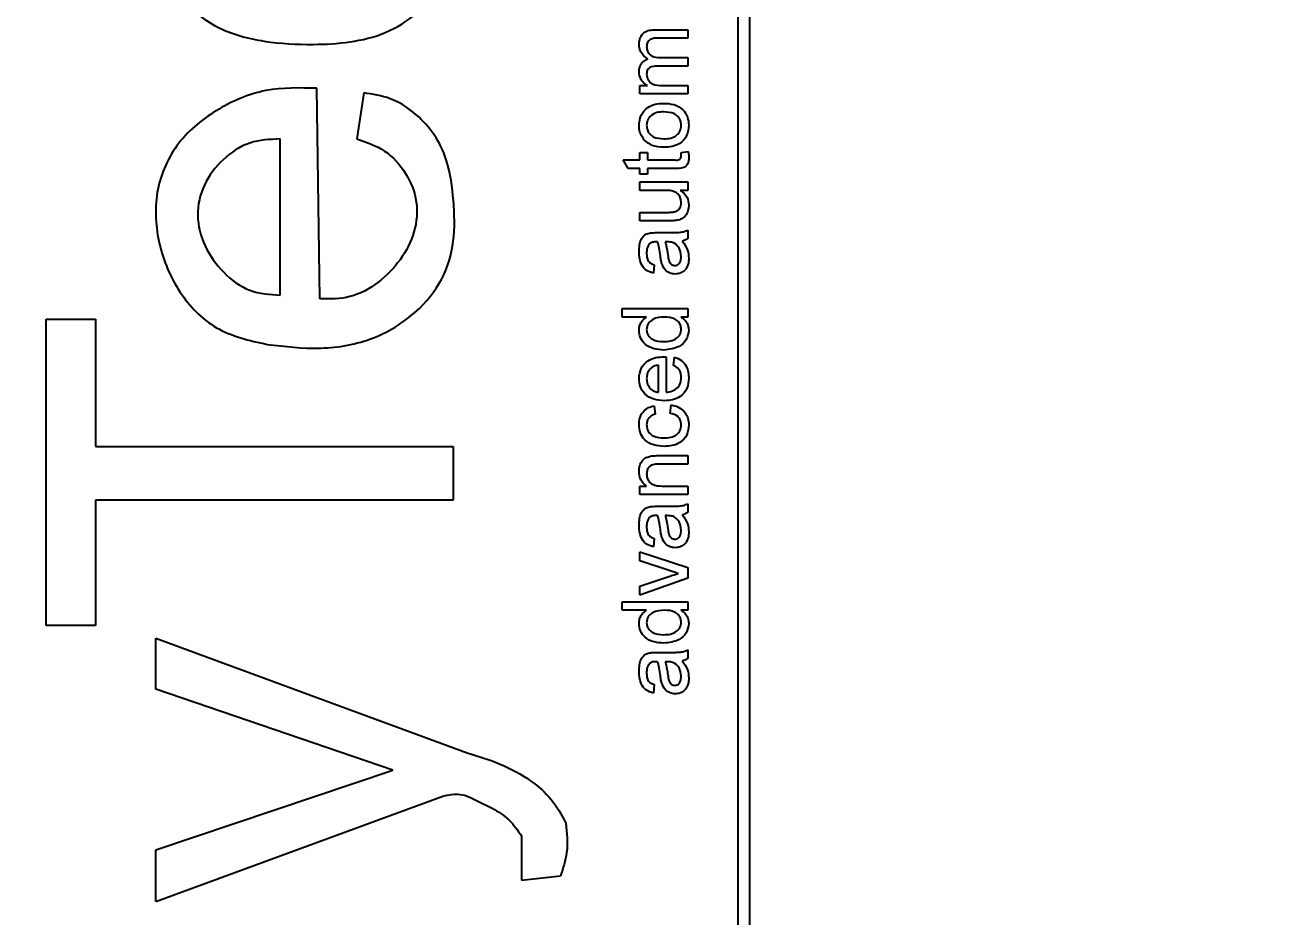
# Model space of a CAD drawing. Extents: x 75 to 2075, y 25 to 1460.
# Drawn here: x 286.1 to 356.7, y 1005.9 to 1055.8 of the extents above; entities that cross this region are included whole.
import ezdxf

# ---------------------------------------------------------------- set-up
doc = ezdxf.new("R2010")
doc.units = 0
doc.header["$LTSCALE"] = 5
doc.linetypes.add('SLD-KATı', pattern=[0])
doc.layers.get('0').update_dxf_attribs({"linetype": 'CONTINUOUS'})
doc.styles.add('SLDTEXTSTYLE1', font='GOTHIC.TTF', dxfattribs={"width": 0.913})
doc.dimstyles.new('SLDDIMSTYLE1', dxfattribs={"dimtxt": 17.5, "dimasz": 16.51, "dimexe": 0, "dimexo": 0.0625, "dimgap": 4.375, "dimtad": 1, "dimlfac": 0.8, "dimrnd": 1e-09, "dimzin": 12, "dimtxsty": 'SLDTEXTSTYLE1', "dimsah": 1, "dimcen": 0.09, "dimazin": 3, "dimtfac": 1, "dimtofl": 0, "dimtmove": 0, "dimatfit": 3, "dimtolj": 1, "dimtzin": 12})

# ---------------------------------------------------------------- blocks, each defined once
blk = doc.blocks.new('_D_6')
at = {"color": 7, "linetype": 'SLD-KATı'}
for p, q in [((239.966, 1229.442), (169.877, 1229.442)), ((174.877, 1229.442), (174.877, 543.28)), ((368.627, 543.28), (169.877, 543.28))]:
    blk.add_line(p, q, dxfattribs=at)
for points in [[(174.877, 1229.442), (172.337, 1212.932), (177.417, 1212.932)], [(174.877, 543.28), (177.417, 559.79), (172.337, 559.79)]]:
    blk.add_solid(points, dxfattribs=at)
at = {"color": 7, "linetype": 'SLD-KATı', "insert": (152.524, 866.241), "char_height": 17.5, "attachment_point": 1, "rotation": 90, "style": 'SLDTEXTSTYLE1'}
blk.add_mtext('550', dxfattribs=at)

msp = doc.modelspace()

# ---------------------------------------------------------------- linework, layer by layer
at = {"color": 7, "linetype": 'SLD-KATı'}
for p, q in [((326.03, 937), (326.03, 1094.37)), ((326.655, 1094.37), (326.655, 937)), ((321.374, 1055.566), (323.217, 1055.566)), ((323.217, 1055.092), (321.549, 1055.092)), ((323.217, 1055.566), (323.217, 1055.092)), ((321.678, 1054.003), (323.217, 1054.003)), ((323.217, 1054.003), (323.217, 1053.53)), ((323.217, 1053.53), (321.496, 1053.53)), ((302.589, 1040.483), (302.421, 1052.287)), ((320.519, 1052.442), (320.94, 1052.442)), ((320.519, 1051.968), (320.519, 1052.442)), ((321.843, 1052.442), (323.217, 1052.442)), ((323.217, 1052.442), (323.217, 1051.968)), ((305.05, 1052.029), (304.673, 1049.447)), ((323.217, 1051.968), (320.519, 1051.968)), ((300.373, 1040.704), (300.373, 1049.447)), ((320.519, 1048.696), (320.945, 1048.696)), ((320.519, 1048.27), (320.519, 1048.696)), ((320.945, 1048.696), (320.945, 1048.27)), ((322.827, 1048.696), (323.224, 1048.744)), ((319.593, 1048.27), (320.519, 1048.27)), ((319.862, 1047.797), (319.593, 1048.27)), ((320.945, 1048.27), (322.476, 1048.27)), ((320.519, 1047.797), (319.862, 1047.797)), ((320.519, 1047.466), (320.519, 1047.797)), ((320.945, 1047.466), (320.519, 1047.466)), ((320.945, 1047.797), (320.945, 1047.466)), ((322.459, 1047.797), (320.945, 1047.797)), ((320.519, 1047.04), (323.217, 1047.04)), ((320.519, 1046.566), (320.519, 1047.04)), ((321.936, 1046.566), (320.519, 1046.566)), ((323.217, 1046.566), (322.776, 1046.566)), ((323.217, 1047.04), (323.217, 1046.566)), ((320.519, 1045.336), (321.986, 1045.336)), ((320.519, 1044.862), (320.519, 1045.336)), ((322.182, 1044.862), (320.519, 1044.862)), ((321.468, 1044.2), (322.046, 1044.2)), ((322.077, 1043.677), (321.939, 1043.679)), ((323.217, 1044.342), (323.217, 1043.868)), ((321.324, 1042.401), (321.277, 1041.928)), ((319.525, 1039.94), (323.217, 1039.94)), ((319.525, 1039.466), (319.525, 1039.94)), ((320.889, 1039.466), (319.525, 1039.466)), ((323.217, 1039.466), (322.81, 1039.466)), ((323.217, 1039.94), (323.217, 1039.466)), ((287.266, 1039.342), (290.017, 1039.342)), ((287.266, 1022.194), (287.266, 1039.342)), ((290.017, 1039.342), (290.017, 1032.209)), ((321.56, 1035.254), (321.56, 1036.768)), ((321.986, 1037.24), (321.986, 1035.254)), ((322.413, 1036.763), (322.46, 1037.227)), ((322.223, 1034.071), (322.27, 1034.544)), ((321.324, 1034.496), (321.371, 1034.023)), ((290.017, 1032.209), (310.066, 1032.209)), ((310.066, 1032.209), (310.066, 1029.212)), ((321.566, 1031.704), (323.217, 1031.704)), ((323.217, 1031.704), (323.217, 1031.23)), ((323.217, 1031.23), (321.606, 1031.23)), ((320.519, 1030), (320.896, 1030)), ((320.519, 1029.527), (320.519, 1030)), ((321.771, 1030), (323.217, 1030)), ((323.217, 1030), (323.217, 1029.527)), ((290.017, 1029.212), (290.017, 1022.194)), ((310.066, 1029.212), (290.017, 1029.212)), ((323.217, 1029.527), (320.519, 1029.527)), ((321.468, 1028.864), (322.046, 1028.864)), ((323.217, 1029.006), (323.217, 1028.533)), ((322.077, 1028.341), (321.939, 1028.343)), ((321.324, 1027.065), (321.277, 1026.592)), ((320.519, 1026.308), (323.217, 1025.431)), ((320.519, 1025.807), (320.519, 1026.308)), ((322.165, 1025.267), (320.519, 1025.807)), ((323.217, 1025.431), (323.217, 1024.832)), ((320.519, 1024.395), (322.135, 1024.932)), ((323.217, 1024.832), (320.519, 1023.894)), ((320.519, 1023.894), (320.519, 1024.395)), ((319.525, 1023.515), (323.217, 1023.515)), ((319.525, 1023.042), (319.525, 1023.515)), ((323.217, 1023.515), (323.217, 1023.042)), ((320.889, 1023.042), (319.525, 1023.042)), ((323.217, 1023.042), (322.81, 1023.042)), ((290.017, 1022.194), (287.266, 1022.194)), ((293.412, 1021.469), (310.845, 1015.046)), ((293.412, 1018.614), (293.412, 1021.469)), ((321.468, 1020.675), (322.046, 1020.675)), ((323.217, 1020.817), (323.217, 1020.344)), ((322.077, 1020.152), (321.939, 1020.155)), ((306.685, 1014.079), (293.412, 1018.614)), ((321.324, 1018.877), (321.277, 1018.403)), ((293.412, 1009.614), (306.685, 1014.079)), ((293.412, 1006.72), (309.484, 1012.627)), ((313.893, 1010.381), (313.893, 1007.922)), ((293.412, 1006.72), (293.412, 1009.614)), ((313.893, 1007.922), (316.078, 1008.167))]:
    msp.add_line(p, q, dxfattribs=at)
for points, knots in [([(298.549, 1068.236), (297.652, 1068.019), (295.85, 1067.582), (294.006, 1065.733), (293.429, 1063.633), (293.366, 1061.805), (293.482, 1059.653), (294.561, 1057.359), (296.757, 1055.548), (299.471, 1054.835), (301.993, 1054.705), (304.281, 1054.825), (306.304, 1055.315), (308.091, 1056.417), (309.441, 1058.03), (310.223, 1059.98), (310.372, 1062.063), (309.959, 1064.108), (308.904, 1066.149), (307.01, 1068.01), (305.164, 1068.295), (304.24, 1068.438)], [0, 0, 0, 0, 0.062249, 0.125088, 0.166162, 0.20824, 0.249754, 0.312267, 0.374879, 0.437631, 0.500185, 0.547001, 0.593695, 0.640651, 0.687739, 0.734905, 0.781618, 0.828365, 0.875287, 0.937595, 1, 1, 1, 1]), ([(320.472, 1054.748), (320.481, 1054.879), (320.501, 1055.14), (320.747, 1055.439), (321.068, 1055.553), (321.272, 1055.561), (321.374, 1055.566)], [0, 0, 0, 0, 0.280307, 0.558231, 0.778728, 1, 1, 1, 1]), ([(321.549, 1055.092), (321.389, 1055.095), (321.188, 1055.099), (321.008, 1054.953), (320.919, 1054.826), (320.906, 1054.711), (320.898, 1054.634)], [0, 0, 0, 0, 0.49907, 0.624589, 0.750344, 1, 1, 1, 1]), ([(320.973, 1053.93), (320.817, 1054.047), (320.539, 1054.257), (320.492, 1054.598), (320.472, 1054.748)], [0, 0, 0, 0, 0.560023, 1, 1, 1, 1]), ([(320.898, 1054.634), (320.903, 1054.563), (320.914, 1054.421), (321.022, 1054.231), (321.261, 1054.026), (321.506, 1054.013), (321.678, 1054.003)], [0, 0, 0, 0, 0.187292, 0.374354, 0.561166, 1, 1, 1, 1]), ([(320.472, 1053.212), (320.477, 1053.301), (320.488, 1053.477), (320.607, 1053.7), (320.777, 1053.855), (320.907, 1053.905), (320.973, 1053.93)], [0, 0, 0, 0, 0.280185, 0.559495, 0.77968, 1, 1, 1, 1]), ([(320.94, 1052.442), (320.867, 1052.491), (320.721, 1052.59), (320.521, 1052.845), (320.49, 1053.073), (320.472, 1053.212)], [0, 0, 0, 0, 0.280945, 0.561812, 1, 1, 1, 1]), ([(321.496, 1053.53), (321.348, 1053.523), (321.163, 1053.513), (320.99, 1053.381), (320.912, 1053.258), (320.903, 1053.149), (320.898, 1053.076)], [0, 0, 0, 0, 0.498518, 0.624124, 0.749655, 1, 1, 1, 1]), ([(320.898, 1053.076), (320.914, 1052.968), (320.938, 1052.806), (321.072, 1052.632), (321.342, 1052.448), (321.621, 1052.445), (321.843, 1052.442)], [0, 0, 0, 0, 0.249228, 0.374865, 0.500569, 1, 1, 1, 1]), ([(302.421, 1052.287), (301.46, 1052.311), (299.485, 1052.361), (296.72, 1051.159), (294.417, 1049.239), (293.261, 1046.45), (293.458, 1043.5), (294.592, 1040.808), (296.702, 1038.591), (298.644, 1038.159), (299.635, 1037.938)], [0, 0, 0, 0, 0.122564, 0.251742, 0.378283, 0.500188, 0.62458, 0.748935, 0.871906, 1, 1, 1, 1]), ([(299.635, 1037.938), (300.634, 1037.818), (302.636, 1037.578), (305.693, 1038.123), (308.105, 1039.678), (309.67, 1041.745), (310.204, 1044.013), (310.085, 1046.275), (309.783, 1048.293), (308.943, 1049.872), (307.891, 1050.976), (306.57, 1051.801), (305.558, 1051.953), (305.05, 1052.029)], [0, 0, 0, 0, 0.124206, 0.248693, 0.375537, 0.470081, 0.562357, 0.656703, 0.749833, 0.811854, 0.874522, 0.937065, 1, 1, 1, 1]), ([(320.472, 1050.212), (320.493, 1050.406), (320.536, 1050.794), (320.914, 1051.216), (321.375, 1051.418), (321.678, 1051.434), (321.83, 1051.442)], [0, 0, 0, 0, 0.2795524, 0.5586045, 0.7790013, 1, 1, 1, 1]), ([(321.83, 1051.442), (322.032, 1051.435), (322.432, 1051.422), (322.937, 1051.133), (323.217, 1050.684), (323.249, 1050.37), (323.264, 1050.212)], [0, 0, 0, 0, 0.281032, 0.559494, 0.77958, 1, 1, 1, 1]), ([(321.853, 1050.968), (321.724, 1050.963), (321.468, 1050.951), (321.141, 1050.784), (320.931, 1050.515), (320.909, 1050.313), (320.898, 1050.212)], [0, 0, 0, 0, 0.281054, 0.560322, 0.78013, 1, 1, 1, 1]), ([(322.838, 1050.212), (322.831, 1050.3), (322.815, 1050.475), (322.669, 1050.701), (322.363, 1050.938), (322.063, 1050.956), (321.853, 1050.968)], [0, 0, 0, 0, 0.18707, 0.373952, 0.560992, 1, 1, 1, 1]), ([(320.768, 1049.386), (320.671, 1049.526), (320.498, 1049.777), (320.48, 1050.079), (320.472, 1050.212)], [0, 0, 0, 0, 0.559089, 1, 1, 1, 1]), ([(320.898, 1050.212), (320.905, 1050.126), (320.92, 1049.952), (321.061, 1049.726), (321.361, 1049.487), (321.658, 1049.467), (321.867, 1049.454)], [0, 0, 0, 0, 0.187116, 0.374004, 0.561094, 1, 1, 1, 1]), ([(321.867, 1049.454), (321.997, 1049.459), (322.256, 1049.471), (322.594, 1049.63), (322.805, 1049.905), (322.827, 1050.11), (322.838, 1050.212)], [0, 0, 0, 0, 0.281141, 0.560383, 0.780178, 1, 1, 1, 1]), ([(323.264, 1050.212), (323.244, 1050.014), (323.202, 1049.619), (322.81, 1049.189), (322.332, 1049.003), (322.023, 1048.988), (321.868, 1048.98)], [0, 0, 0, 0, 0.279607, 0.558362, 0.778845, 1, 1, 1, 1]), ([(300.373, 1049.447), (299.79, 1049.423), (298.609, 1049.375), (297.099, 1048.347), (296.016, 1046.933), (295.605, 1045.157), (296.083, 1043.393), (297.126, 1041.927), (298.605, 1040.814), (299.79, 1040.741), (300.373, 1040.704)], [0, 0, 0, 0, 0.122345, 0.248026, 0.374021, 0.496816, 0.622212, 0.751279, 0.877781, 1, 1, 1, 1]), ([(304.673, 1049.447), (305.213, 1049.262), (306.305, 1048.89), (307.477, 1047.569), (308.132, 1045.953), (307.961, 1044.191), (307.15, 1042.614), (305.902, 1041.352), (304.328, 1040.467), (303.163, 1040.478), (302.589, 1040.483)], [0, 0, 0, 0, 0.122508, 0.247592, 0.370889, 0.493123, 0.620303, 0.750039, 0.87691, 1, 1, 1, 1]), ([(321.868, 1048.98), (321.636, 1048.991), (321.223, 1049.01), (320.907, 1049.272), (320.768, 1049.386)], [0, 0, 0, 0, 0.560963, 1, 1, 1, 1]), ([(322.838, 1048.511), (322.837, 1048.545), (322.836, 1048.607), (322.829, 1048.669), (322.827, 1048.696)], [0, 0, 0, 0, 0.5600691, 1, 1, 1, 1]), ([(323.224, 1048.744), (323.236, 1048.682), (323.258, 1048.572), (323.263, 1048.459), (323.264, 1048.41)], [0, 0, 0, 0, 0.56008, 1, 1, 1, 1]), ([(323.264, 1048.41), (323.262, 1048.336), (323.256, 1048.187), (323.17, 1047.974), (322.9, 1047.769), (322.641, 1047.786), (322.459, 1047.797)], [0, 0, 0, 0, 0.1874342, 0.3738221, 0.5594673, 1, 1, 1, 1]), ([(322.476, 1048.27), (322.565, 1048.264), (322.676, 1048.257), (322.784, 1048.33), (322.834, 1048.402), (322.837, 1048.467), (322.838, 1048.511)], [0, 0, 0, 0, 0.499611, 0.625241, 0.75028, 1, 1, 1, 1]), ([(322.838, 1045.873), (322.83, 1045.954), (322.814, 1046.115), (322.695, 1046.333), (322.413, 1046.561), (322.133, 1046.564), (321.936, 1046.566)], [0, 0, 0, 0, 0.18713, 0.374247, 0.560853, 1, 1, 1, 1]), ([(322.776, 1046.566), (322.93, 1046.448), (323.205, 1046.236), (323.246, 1045.896), (323.264, 1045.746)], [0, 0, 0, 0, 0.559486, 1, 1, 1, 1]), ([(322.46, 1045.363), (322.521, 1045.384), (322.643, 1045.426), (322.807, 1045.604), (322.826, 1045.771), (322.838, 1045.873)], [0, 0, 0, 0, 0.280883, 0.561185, 1, 1, 1, 1]), ([(321.986, 1045.336), (322.075, 1045.335), (322.234, 1045.335), (322.391, 1045.354), (322.46, 1045.363)], [0, 0, 0, 0, 0.560279, 1, 1, 1, 1]), ([(323.264, 1045.746), (323.255, 1045.636), (323.235, 1045.416), (323.089, 1045.134), (322.86, 1044.954), (322.692, 1044.911), (322.607, 1044.889)], [0, 0, 0, 0, 0.280267, 0.560204, 0.779612, 1, 1, 1, 1]), ([(322.607, 1044.889), (322.528, 1044.879), (322.387, 1044.862), (322.245, 1044.862), (322.182, 1044.862)], [0, 0, 0, 0, 0.559853, 1, 1, 1, 1]), ([(320.472, 1043.15), (320.485, 1043.397), (320.503, 1043.741), (320.786, 1044.094), (320.971, 1044.149), (321.063, 1044.177)], [0, 0, 0, 0, 0.559257, 0.779217, 1, 1, 1, 1]), ([(321.403, 1043.679), (321.327, 1043.677), (321.193, 1043.675), (321.087, 1043.593), (321.041, 1043.557)], [0, 0, 0, 0, 0.561949, 1, 1, 1, 1]), ([(321.063, 1044.177), (321.139, 1044.185), (321.273, 1044.2), (321.409, 1044.2), (321.468, 1044.2)], [0, 0, 0, 0, 0.559772, 1, 1, 1, 1]), ([(321.513, 1043.677), (321.493, 1043.677), (321.456, 1043.678), (321.419, 1043.679), (321.403, 1043.679)], [0, 0, 0, 0, 0.560165, 1, 1, 1, 1]), ([(321.668, 1042.897), (321.65, 1043.044), (321.616, 1043.308), (321.545, 1043.564), (321.513, 1043.677)], [0, 0, 0, 0, 0.560186, 1, 1, 1, 1]), ([(321.939, 1043.679), (321.976, 1043.548), (322.041, 1043.314), (322.073, 1043.073), (322.086, 1042.967)], [0, 0, 0, 0, 0.559698, 1, 1, 1, 1]), ([(322.046, 1044.2), (322.181, 1044.2), (322.403, 1044.201), (322.712, 1044.211), (322.974, 1044.241), (323.136, 1044.308), (323.217, 1044.342)], [0, 0, 0, 0, 0.3401905, 0.5603521, 0.7801851, 1, 1, 1, 1]), ([(322.451, 1043.607), (322.383, 1043.631), (322.262, 1043.675), (322.133, 1043.676), (322.077, 1043.677)], [0, 0, 0, 0, 0.558939, 1, 1, 1, 1]), ([(323.217, 1043.868), (323.16, 1043.831), (323.058, 1043.764), (322.938, 1043.738), (322.886, 1043.726)], [0, 0, 0, 0, 0.559673, 1, 1, 1, 1]), ([(322.886, 1043.726), (323.006, 1043.565), (323.221, 1043.276), (323.251, 1042.92), (323.264, 1042.763)], [0, 0, 0, 0, 0.559997, 1, 1, 1, 1]), ([(321.277, 1041.928), (321.13, 1041.971), (320.837, 1042.058), (320.51, 1042.525), (320.486, 1042.913), (320.472, 1043.15)], [0, 0, 0, 0, 0.280432, 0.559308, 1, 1, 1, 1]), ([(321.041, 1043.557), (320.991, 1043.472), (320.903, 1043.319), (320.899, 1043.143), (320.898, 1043.065)], [0, 0, 0, 0, 0.5579038, 1, 1, 1, 1]), ([(320.898, 1043.065), (320.9, 1042.984), (320.905, 1042.824), (320.976, 1042.6), (321.143, 1042.463), (321.264, 1042.422), (321.324, 1042.401)], [0, 0, 0, 0, 0.280915, 0.559745, 0.779522, 1, 1, 1, 1]), ([(322.086, 1042.967), (322.101, 1042.832), (322.118, 1042.663), (322.214, 1042.484), (322.285, 1042.412), (322.375, 1042.363), (322.442, 1042.357), (322.475, 1042.354)], [0, 0, 0, 0, 0.500222, 0.625261, 0.750224, 0.875117, 1, 1, 1, 1]), ([(322.838, 1042.871), (322.818, 1043.038), (322.781, 1043.336), (322.552, 1043.524), (322.451, 1043.607)], [0, 0, 0, 0, 0.559761, 1, 1, 1, 1]), ([(321.737, 1042.508), (321.721, 1042.58), (321.692, 1042.708), (321.676, 1042.839), (321.668, 1042.897)], [0, 0, 0, 0, 0.559946, 1, 1, 1, 1]), ([(322.502, 1041.88), (322.402, 1041.891), (322.203, 1041.911), (321.894, 1042.119), (321.796, 1042.36), (321.737, 1042.508)], [0, 0, 0, 0, 0.280452, 0.560989, 1, 1, 1, 1]), ([(322.475, 1042.354), (322.52, 1042.359), (322.608, 1042.369), (322.717, 1042.452), (322.823, 1042.615), (322.832, 1042.766), (322.838, 1042.871)], [0, 0, 0, 0, 0.186548, 0.373499, 0.560605, 1, 1, 1, 1]), ([(323.264, 1042.763), (323.257, 1042.64), (323.243, 1042.394), (323.064, 1042.087), (322.793, 1041.906), (322.599, 1041.889), (322.502, 1041.88)], [0, 0, 0, 0, 0.280836, 0.559694, 0.77972, 1, 1, 1, 1]), ([(320.472, 1038.737), (320.478, 1038.819), (320.49, 1038.983), (320.623, 1039.252), (320.788, 1039.385), (320.889, 1039.466)], [0, 0, 0, 0, 0.2805377, 0.5609152, 1, 1, 1, 1]), ([(321.905, 1039.466), (321.669, 1039.455), (321.315, 1039.437), (321.008, 1039.151), (320.91, 1038.941), (320.902, 1038.826), (320.898, 1038.768)], [0, 0, 0, 0, 0.498959, 0.748661, 0.874286, 1, 1, 1, 1]), ([(322.838, 1038.787), (322.83, 1038.868), (322.812, 1039.03), (322.666, 1039.232), (322.376, 1039.44), (322.099, 1039.456), (321.905, 1039.466)], [0, 0, 0, 0, 0.186756, 0.373565, 0.560542, 1, 1, 1, 1]), ([(322.81, 1039.466), (322.881, 1039.422), (323.024, 1039.333), (323.222, 1039.092), (323.248, 1038.873), (323.264, 1038.739)], [0, 0, 0, 0, 0.281132, 0.561709, 1, 1, 1, 1]), ([(321.87, 1037.62), (321.683, 1037.633), (321.308, 1037.658), (320.822, 1037.892), (320.521, 1038.294), (320.488, 1038.589), (320.472, 1038.737)], [0, 0, 0, 0, 0.280951, 0.560439, 0.780145, 1, 1, 1, 1]), ([(320.898, 1038.768), (320.902, 1038.713), (320.91, 1038.602), (321.001, 1038.397), (321.299, 1038.121), (321.642, 1038.105), (321.87, 1038.094)], [0, 0, 0, 0, 0.125688, 0.251354, 0.501007, 1, 1, 1, 1]), ([(321.87, 1038.094), (321.995, 1038.099), (322.244, 1038.109), (322.569, 1038.248), (322.795, 1038.494), (322.824, 1038.69), (322.838, 1038.787)], [0, 0, 0, 0, 0.281198, 0.56086, 0.780813, 1, 1, 1, 1]), ([(323.264, 1038.739), (323.234, 1038.553), (323.173, 1038.181), (322.647, 1037.704), (322.165, 1037.652), (321.87, 1037.62)], [0, 0, 0, 0, 0.279597, 0.559885, 1, 1, 1, 1]), ([(320.472, 1036.027), (320.495, 1036.223), (320.54, 1036.615), (320.935, 1037.031), (321.406, 1037.218), (321.712, 1037.234), (321.865, 1037.242)], [0, 0, 0, 0, 0.279365, 0.558399, 0.778882, 1, 1, 1, 1]), ([(321.56, 1036.768), (321.47, 1036.756), (321.31, 1036.734), (321.181, 1036.637), (321.124, 1036.595)], [0, 0, 0, 0, 0.560666, 1, 1, 1, 1]), ([(321.865, 1037.242), (321.888, 1037.241), (321.928, 1037.241), (321.969, 1037.24), (321.986, 1037.24)], [0, 0, 0, 0, 0.560029, 1, 1, 1, 1]), ([(322.838, 1036.06), (322.834, 1036.142), (322.824, 1036.304), (322.708, 1036.584), (322.524, 1036.695), (322.413, 1036.763)], [0, 0, 0, 0, 0.2813, 0.561868, 1, 1, 1, 1]), ([(322.46, 1037.227), (322.594, 1037.174), (322.863, 1037.068), (323.207, 1036.654), (323.243, 1036.281), (323.264, 1036.053)], [0, 0, 0, 0, 0.280607, 0.560841, 1, 1, 1, 1]), ([(321.891, 1034.78), (321.691, 1034.792), (321.292, 1034.816), (320.799, 1035.114), (320.511, 1035.556), (320.485, 1035.87), (320.472, 1036.027)], [0, 0, 0, 0, 0.2807377, 0.5597583, 0.7796497, 1, 1, 1, 1]), ([(321.124, 1036.595), (321.05, 1036.501), (320.916, 1036.332), (320.904, 1036.119), (320.898, 1036.025)], [0, 0, 0, 0, 0.558516, 1, 1, 1, 1]), ([(320.898, 1036.025), (320.907, 1035.92), (320.924, 1035.708), (321.088, 1035.454), (321.313, 1035.292), (321.478, 1035.267), (321.56, 1035.254)], [0, 0, 0, 0, 0.2801696, 0.5597223, 0.7796522, 1, 1, 1, 1]), ([(323.264, 1036.053), (323.247, 1035.853), (323.211, 1035.455), (322.834, 1035.009), (322.358, 1034.805), (322.047, 1034.789), (321.891, 1034.78)], [0, 0, 0, 0, 0.279948, 0.558644, 0.778979, 1, 1, 1, 1]), ([(321.986, 1035.254), (322.109, 1035.268), (322.353, 1035.298), (322.645, 1035.495), (322.814, 1035.771), (322.83, 1035.963), (322.838, 1036.06)], [0, 0, 0, 0, 0.280621, 0.559662, 0.779636, 1, 1, 1, 1]), ([(322.27, 1034.544), (322.42, 1034.509), (322.72, 1034.439), (323.052, 1034.151), (323.238, 1033.797), (323.256, 1033.556), (323.264, 1033.436)], [0, 0, 0, 0, 0.2802102, 0.5595188, 0.7795907, 1, 1, 1, 1]), ([(320.472, 1033.435), (320.481, 1033.575), (320.501, 1033.855), (320.708, 1034.2), (321.004, 1034.415), (321.217, 1034.469), (321.324, 1034.496)], [0, 0, 0, 0, 0.28025, 0.559444, 0.779545, 1, 1, 1, 1]), ([(321.371, 1034.023), (321.298, 1034), (321.152, 1033.952), (320.995, 1033.799), (320.909, 1033.619), (320.902, 1033.498), (320.898, 1033.438)], [0, 0, 0, 0, 0.280222, 0.559528, 0.779696, 1, 1, 1, 1]), ([(322.838, 1033.42), (322.83, 1033.512), (322.812, 1033.697), (322.604, 1033.979), (322.368, 1034.036), (322.223, 1034.071)], [0, 0, 0, 0, 0.280923, 0.56091, 1, 1, 1, 1]), ([(321.879, 1032.224), (321.682, 1032.237), (321.292, 1032.261), (320.787, 1032.527), (320.517, 1032.974), (320.487, 1033.281), (320.472, 1033.435)], [0, 0, 0, 0, 0.28084, 0.559676, 0.779572, 1, 1, 1, 1]), ([(320.898, 1033.438), (320.905, 1033.352), (320.919, 1033.179), (321.057, 1032.953), (321.363, 1032.723), (321.658, 1032.708), (321.866, 1032.698)], [0, 0, 0, 0, 0.187123, 0.373887, 0.560742, 1, 1, 1, 1]), ([(321.866, 1032.698), (321.994, 1032.703), (322.249, 1032.712), (322.592, 1032.846), (322.807, 1033.116), (322.828, 1033.318), (322.838, 1033.42)], [0, 0, 0, 0, 0.281277, 0.560546, 0.78011, 1, 1, 1, 1]), ([(323.264, 1033.436), (323.244, 1033.24), (323.203, 1032.848), (322.809, 1032.429), (322.337, 1032.246), (322.032, 1032.232), (321.879, 1032.224)], [0, 0, 0, 0, 0.279591, 0.558342, 0.778843, 1, 1, 1, 1]), ([(320.472, 1030.822), (320.481, 1030.932), (320.499, 1031.152), (320.641, 1031.436), (320.872, 1031.613), (321.04, 1031.657), (321.124, 1031.679)], [0, 0, 0, 0, 0.280225, 0.559985, 0.779643, 1, 1, 1, 1]), ([(321.124, 1031.679), (321.206, 1031.688), (321.354, 1031.704), (321.501, 1031.704), (321.566, 1031.704)], [0, 0, 0, 0, 0.559753, 1, 1, 1, 1]), ([(321.606, 1031.23), (321.511, 1031.23), (321.321, 1031.228), (321.059, 1031.131), (320.918, 1030.915), (320.905, 1030.765), (320.898, 1030.69)], [0, 0, 0, 0, 0.281661, 0.559771, 0.779561, 1, 1, 1, 1]), ([(320.896, 1030), (320.824, 1030.055), (320.682, 1030.166), (320.506, 1030.446), (320.485, 1030.679), (320.472, 1030.822)], [0, 0, 0, 0, 0.280531, 0.560804, 1, 1, 1, 1]), ([(320.898, 1030.69), (320.904, 1030.611), (320.918, 1030.452), (321.031, 1030.238), (321.304, 1030.012), (321.578, 1030.005), (321.771, 1030)], [0, 0, 0, 0, 0.18726, 0.374373, 0.560552, 1, 1, 1, 1]), ([(321.063, 1028.841), (321.139, 1028.849), (321.273, 1028.864), (321.409, 1028.864), (321.468, 1028.864)], [0, 0, 0, 0, 0.559772, 1, 1, 1, 1]), ([(322.046, 1028.864), (322.181, 1028.864), (322.403, 1028.865), (322.712, 1028.875), (322.974, 1028.905), (323.136, 1028.972), (323.217, 1029.006)], [0, 0, 0, 0, 0.3401905, 0.5603521, 0.7801851, 1, 1, 1, 1]), ([(320.472, 1027.814), (320.485, 1028.061), (320.503, 1028.405), (320.786, 1028.758), (320.971, 1028.813), (321.063, 1028.841)], [0, 0, 0, 0, 0.559257, 0.779217, 1, 1, 1, 1]), ([(321.041, 1028.221), (320.991, 1028.136), (320.903, 1027.983), (320.899, 1027.807), (320.898, 1027.729)], [0, 0, 0, 0, 0.5579038, 1, 1, 1, 1]), ([(321.403, 1028.343), (321.327, 1028.342), (321.193, 1028.339), (321.087, 1028.257), (321.041, 1028.221)], [0, 0, 0, 0, 0.561949, 1, 1, 1, 1]), ([(321.513, 1028.341), (321.493, 1028.341), (321.456, 1028.342), (321.419, 1028.343), (321.403, 1028.343)], [0, 0, 0, 0, 0.560165, 1, 1, 1, 1]), ([(321.668, 1027.561), (321.65, 1027.709), (321.616, 1027.972), (321.545, 1028.228), (321.513, 1028.341)], [0, 0, 0, 0, 0.560186, 1, 1, 1, 1]), ([(321.939, 1028.343), (321.976, 1028.212), (322.041, 1027.978), (322.073, 1027.737), (322.086, 1027.631)], [0, 0, 0, 0, 0.559698, 1, 1, 1, 1]), ([(322.451, 1028.271), (322.383, 1028.295), (322.262, 1028.339), (322.133, 1028.34), (322.077, 1028.341)], [0, 0, 0, 0, 0.558939, 1, 1, 1, 1]), ([(322.838, 1027.536), (322.818, 1027.702), (322.781, 1028), (322.552, 1028.188), (322.451, 1028.271)], [0, 0, 0, 0, 0.559761, 1, 1, 1, 1]), ([(323.217, 1028.533), (323.16, 1028.495), (323.058, 1028.428), (322.938, 1028.402), (322.886, 1028.391)], [0, 0, 0, 0, 0.559673, 1, 1, 1, 1]), ([(322.886, 1028.391), (323.006, 1028.229), (323.221, 1027.941), (323.251, 1027.584), (323.264, 1027.428)], [0, 0, 0, 0, 0.559997, 1, 1, 1, 1]), ([(321.277, 1026.592), (321.13, 1026.635), (320.837, 1026.722), (320.51, 1027.189), (320.486, 1027.577), (320.472, 1027.814)], [0, 0, 0, 0, 0.280432, 0.559308, 1, 1, 1, 1]), ([(320.898, 1027.729), (320.9, 1027.649), (320.905, 1027.488), (320.976, 1027.264), (321.143, 1027.127), (321.264, 1027.086), (321.324, 1027.065)], [0, 0, 0, 0, 0.280915, 0.559745, 0.779522, 1, 1, 1, 1]), ([(321.737, 1027.172), (321.721, 1027.244), (321.692, 1027.372), (321.676, 1027.503), (321.668, 1027.561)], [0, 0, 0, 0, 0.559946, 1, 1, 1, 1]), ([(322.086, 1027.631), (322.101, 1027.496), (322.118, 1027.327), (322.214, 1027.149), (322.285, 1027.077), (322.375, 1027.027), (322.442, 1027.021), (322.475, 1027.018)], [0, 0, 0, 0, 0.500222, 0.625261, 0.750224, 0.875117, 1, 1, 1, 1]), ([(322.475, 1027.018), (322.52, 1027.023), (322.608, 1027.033), (322.717, 1027.117), (322.823, 1027.279), (322.832, 1027.43), (322.838, 1027.536)], [0, 0, 0, 0, 0.186548, 0.373499, 0.560605, 1, 1, 1, 1]), ([(322.502, 1026.545), (322.402, 1026.555), (322.203, 1026.576), (321.894, 1026.783), (321.796, 1027.024), (321.737, 1027.172)], [0, 0, 0, 0, 0.280452, 0.560989, 1, 1, 1, 1]), ([(323.264, 1027.428), (323.257, 1027.304), (323.243, 1027.058), (323.064, 1026.751), (322.793, 1026.57), (322.599, 1026.553), (322.502, 1026.545)], [0, 0, 0, 0, 0.280836, 0.559694, 0.77972, 1, 1, 1, 1]), ([(322.135, 1024.932), (322.236, 1024.966), (322.416, 1025.027), (322.598, 1025.078), (322.679, 1025.101)], [0, 0, 0, 0, 0.560006, 1, 1, 1, 1]), ([(322.679, 1025.101), (322.582, 1025.13), (322.41, 1025.181), (322.24, 1025.24), (322.165, 1025.267)], [0, 0, 0, 0, 0.559998, 1, 1, 1, 1]), ([(320.472, 1022.313), (320.478, 1022.395), (320.49, 1022.559), (320.623, 1022.828), (320.788, 1022.961), (320.889, 1023.042)], [0, 0, 0, 0, 0.280559, 0.560882, 1, 1, 1, 1]), ([(321.905, 1023.042), (321.669, 1023.03), (321.315, 1023.012), (321.008, 1022.727), (320.91, 1022.516), (320.902, 1022.401), (320.898, 1022.344)], [0, 0, 0, 0, 0.498984, 0.748698, 0.87428, 1, 1, 1, 1]), ([(322.838, 1022.363), (322.83, 1022.444), (322.812, 1022.606), (322.666, 1022.808), (322.376, 1023.016), (322.099, 1023.031), (321.905, 1023.042)], [0, 0, 0, 0, 0.18671, 0.37353, 0.560517, 1, 1, 1, 1]), ([(322.81, 1023.042), (322.881, 1022.997), (323.025, 1022.908), (323.222, 1022.667), (323.248, 1022.448), (323.264, 1022.315)], [0, 0, 0, 0, 0.28108, 0.561717, 1, 1, 1, 1]), ([(321.87, 1021.196), (321.683, 1021.209), (321.308, 1021.234), (320.822, 1021.468), (320.521, 1021.87), (320.488, 1022.165), (320.472, 1022.313)], [0, 0, 0, 0, 0.28095, 0.560435, 0.780109, 1, 1, 1, 1]), ([(320.898, 1022.344), (320.902, 1022.288), (320.91, 1022.177), (321.001, 1021.973), (321.299, 1021.697), (321.642, 1021.68), (321.87, 1021.669)], [0, 0, 0, 0, 0.12574, 0.25135, 0.501034, 1, 1, 1, 1]), ([(321.87, 1021.669), (321.995, 1021.674), (322.244, 1021.684), (322.569, 1021.824), (322.795, 1022.069), (322.824, 1022.265), (322.838, 1022.363)], [0, 0, 0, 0, 0.281193, 0.560826, 0.780817, 1, 1, 1, 1]), ([(323.264, 1022.315), (323.234, 1022.129), (323.173, 1021.757), (322.647, 1021.279), (322.165, 1021.228), (321.87, 1021.196)], [0, 0, 0, 0, 0.2796, 0.55989, 1, 1, 1, 1]), ([(320.472, 1019.626), (320.485, 1019.872), (320.503, 1020.216), (320.786, 1020.57), (320.971, 1020.625), (321.063, 1020.652)], [0, 0, 0, 0, 0.559257, 0.779217, 1, 1, 1, 1]), ([(321.063, 1020.652), (321.139, 1020.661), (321.273, 1020.675), (321.409, 1020.675), (321.468, 1020.675)], [0, 0, 0, 0, 0.559763, 1, 1, 1, 1]), ([(322.046, 1020.675), (322.181, 1020.676), (322.403, 1020.677), (322.712, 1020.687), (322.974, 1020.717), (323.136, 1020.784), (323.217, 1020.817)], [0, 0, 0, 0, 0.3401978, 0.5603641, 0.7802017, 1, 1, 1, 1]), ([(321.041, 1020.033), (320.991, 1019.947), (320.903, 1019.794), (320.899, 1019.619), (320.898, 1019.541)], [0, 0, 0, 0, 0.5579038, 1, 1, 1, 1]), ([(321.403, 1020.155), (321.327, 1020.153), (321.193, 1020.15), (321.087, 1020.068), (321.041, 1020.033)], [0, 0, 0, 0, 0.561938, 1, 1, 1, 1]), ([(321.513, 1020.152), (321.493, 1020.153), (321.456, 1020.154), (321.419, 1020.154), (321.403, 1020.155)], [0, 0, 0, 0, 0.560173, 1, 1, 1, 1]), ([(321.668, 1019.372), (321.65, 1019.52), (321.616, 1019.784), (321.545, 1020.04), (321.513, 1020.152)], [0, 0, 0, 0, 0.560186, 1, 1, 1, 1]), ([(321.939, 1020.155), (321.976, 1020.024), (322.041, 1019.789), (322.073, 1019.549), (322.086, 1019.442)], [0, 0, 0, 0, 0.5597542, 1, 1, 1, 1]), ([(322.451, 1020.082), (322.383, 1020.107), (322.262, 1020.15), (322.133, 1020.152), (322.077, 1020.152)], [0, 0, 0, 0, 0.558939, 1, 1, 1, 1]), ([(322.838, 1019.347), (322.818, 1019.514), (322.781, 1019.811), (322.552, 1019.999), (322.451, 1020.082)], [0, 0, 0, 0, 0.559761, 1, 1, 1, 1]), ([(323.217, 1020.344), (323.16, 1020.306), (323.058, 1020.239), (322.938, 1020.213), (322.886, 1020.202)], [0, 0, 0, 0, 0.559673, 1, 1, 1, 1]), ([(322.886, 1020.202), (323.006, 1020.04), (323.221, 1019.752), (323.251, 1019.396), (323.264, 1019.239)], [0, 0, 0, 0, 0.559997, 1, 1, 1, 1]), ([(321.277, 1018.403), (321.13, 1018.447), (320.837, 1018.533), (320.51, 1019), (320.486, 1019.388), (320.472, 1019.626)], [0, 0, 0, 0, 0.280432, 0.559308, 1, 1, 1, 1]), ([(320.898, 1019.541), (320.9, 1019.46), (320.905, 1019.299), (320.976, 1019.076), (321.143, 1018.939), (321.264, 1018.897), (321.324, 1018.877)], [0, 0, 0, 0, 0.280902, 0.559799, 0.779565, 1, 1, 1, 1]), ([(321.737, 1018.983), (321.721, 1019.055), (321.692, 1019.184), (321.676, 1019.315), (321.668, 1019.372)], [0, 0, 0, 0, 0.559946, 1, 1, 1, 1]), ([(322.502, 1018.356), (322.402, 1018.366), (322.203, 1018.387), (321.894, 1018.594), (321.796, 1018.836), (321.737, 1018.983)], [0, 0, 0, 0, 0.2804615, 0.5609947, 1, 1, 1, 1]), ([(322.086, 1019.442), (322.101, 1019.307), (322.118, 1019.139), (322.213, 1018.96), (322.285, 1018.888), (322.375, 1018.839), (322.442, 1018.832), (322.475, 1018.829)], [0, 0, 0, 0, 0.5003, 0.625336, 0.75023, 0.87512, 1, 1, 1, 1]), ([(322.475, 1018.829), (322.52, 1018.834), (322.608, 1018.844), (322.717, 1018.928), (322.823, 1019.091), (322.832, 1019.241), (322.838, 1019.347)], [0, 0, 0, 0, 0.186548, 0.373499, 0.560605, 1, 1, 1, 1]), ([(323.264, 1019.239), (323.257, 1019.116), (323.243, 1018.869), (323.064, 1018.563), (322.793, 1018.381), (322.599, 1018.364), (322.502, 1018.356)], [0, 0, 0, 0, 0.280834, 0.559688, 0.779712, 1, 1, 1, 1]), ([(310.845, 1015.046), (311.471, 1014.856), (312.726, 1014.477), (314.333, 1013.605), (315.632, 1012.489), (316.128, 1011.578), (316.378, 1011.118)], [0, 0, 0, 0, 0.279219, 0.559655, 0.777482, 1, 1, 1, 1]), ([(309.484, 1012.627), (309.813, 1012.697), (310.469, 1012.836), (311.375, 1012.369), (312.29, 1011.938), (313.246, 1011.354), (313.675, 1010.709), (313.893, 1010.381)], [0, 0, 0, 0, 0.187383, 0.372775, 0.560346, 0.776651, 1, 1, 1, 1]), ([(316.378, 1011.118), (316.435, 1010.555), (316.536, 1009.547), (316.218, 1008.589), (316.078, 1008.167)], [0, 0, 0, 0, 0.558869, 1, 1, 1, 1])]:
    msp.add_open_spline(points, degree=3, knots=knots, dxfattribs=at)

# ---------------------------------------------------------------- dimensions: what is measured, and where the dimension line sits
dim = msp.add_linear_dim(base=(174.877, 543.28), p1=(244.966, 1229.442), p2=(373.627, 543.28), angle=90, text='550', dimstyle='SLDDIMSTYLE1', dxfattribs=at)
dim.commit()
dim.dimension.update_dxf_attribs({"geometry": '_D_6', "text_midpoint": (174.877, 885.637), "dimtype": 160})

doc.saveas('drawing.dxf')
